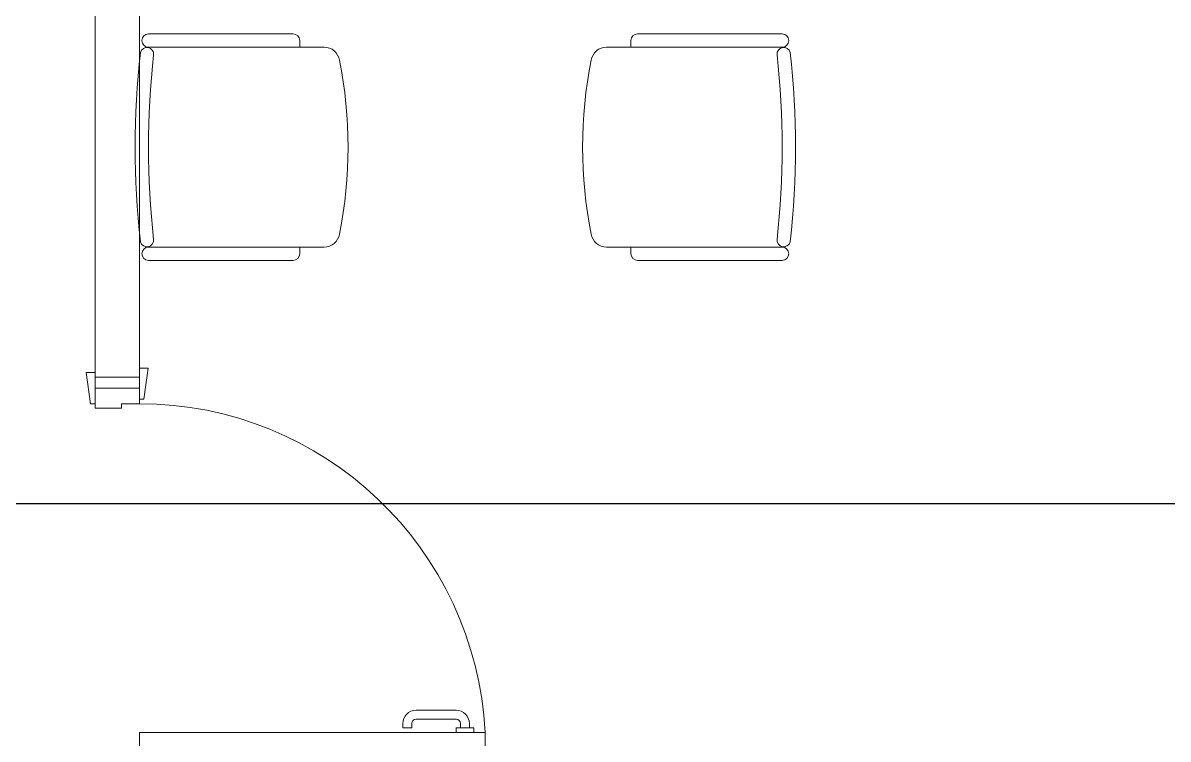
# Model space of a CAD drawing. Header units: metres. Extents: x -18745 to 220762, y -1579758 to -1356048.
# Drawn here: x 168000 to 170580, y -1426418 to -1424805 of the extents above; entities that cross this region are included whole.
import ezdxf

# ---------------------------------------------------------------- set-up
doc = ezdxf.new("R2010")
doc.units = ezdxf.units.M
doc.layers.get('0').update_dxf_attribs({"lineweight": 0})
doc.layers.add('A-100 - Copy$0$axes', color=8, linetype='Continuous')
for name, color, linetype, lineweight in [('A-100 - Copy$0$Medical Equipment and Furniture', 8, 'Continuous', 0), ('A-100 - Copy$0$Walls', 8, 'Continuous', 0), ('A-100 - Copy$0$Wooden Joinery', 8, 'Continuous', 0)]:
    doc.layers.add(name, color=color, linetype=linetype, lineweight=lineweight)

# ---------------------------------------------------------------- blocks, each defined once
blk = doc.blocks.new('A-100 - Copy$0$GF21016-P')
at = {"extrusion": (-1.24384e-09, -1.20261e-09, -1)}
for p, q in [((0.0128, 0.0179), (0.0128, 0.4136)), ((0.4628, 0.0179), (0.4628, 0.4136)), ((-0.0172, 0.0179), (-0.0172, 0.3435)), ((-0.0022, 0.3585), (0.0128, 0.3585)), ((0.4778, 0.3585), (0.4628, 0.3585)), ((0.4928, 0.0179), (0.4928, 0.3435)), ((0.4778, 0.0029), (0.4778, 0.0029))]:
    blk.add_line(p, q, dxfattribs=at)
for centre, radius, start, end in [((-0.2378, -0.5362), 1.0036, 78.7568, 101.2432), ((-0.0478, 0.4136), 0.035, 0, 80.6557), ((-0.4278, 0.4136), 0.035, 99.3443, 180), ((0.0022, 0.3435), 0.015, 0, 90), ((-0.4778, 0.3435), 0.015, 90, 180), ((-0.0284, 0.0145), 0.015, 284.3864, 95.5209), ((-0.2378, 1.8928), 1.8749, 263.6341, 276.3659), ((-0.4471, 0.0145), 0.015, 84.4791, 255.6136), ((0.0022, 0.0179), 0.015, 270, 0), ((0.0022, 0.0179), 0.015, 180, 270), ((-0.2378, 1.8734), 1.8855, 263.5119, 276.4881), ((-0.4778, 0.0179), 0.015, 270, 0), ((-0.4778, 0.0179), 0.015, 180, 270)]:
    blk.add_arc(centre, radius, start, end, dxfattribs=at)
blk = doc.blocks.new('A-100 - Copy')
at = {"layer": 'A-100 - Copy$0$axes'}
blk.add_line((178940.3, -1425887.7, 2.4), (96042.2, -1425887.7, 2.4), dxfattribs=at)
at = {"layer": 'A-100 - Copy$0$Walls'}
for p, q in [((168162.2, -1425602.7, 0), (168162.2, -1421430.6, 0)), ((168262.2, -1425602.7, 0), (168262.2, -1423380.6, 0)), ((168162.2, -1425602.7, 0), (168262.2, -1425602.7, 0))]:
    blk.add_line(p, q, dxfattribs=at)
at = {"layer": 'A-100 - Copy$0$Wooden Joinery'}
for p, q in [((168975.7, -1426352.7, 0), (168885.7, -1426352.7, 0)), ((168975.7, -1426372.7, 0), (168885.7, -1426372.7, 0)), ((168855.7, -1426392.7, 0), (168855.7, -1426382.7, 0)), ((168875.7, -1426392.7, 0), (168855.7, -1426392.7, 0)), ((168875.7, -1426392.7, 0), (168875.7, -1426382.7, 0)), ((169015.7, -1426392.7, 0), (168975.7, -1426392.7, 0)), ((168975.7, -1426402.7, 0), (168975.7, -1426392.7, 0)), ((168985.7, -1426392.7, 0), (168985.7, -1426382.7, 0)), ((169005.7, -1426392.7, 0), (169005.7, -1426382.7, 0)), ((169015.7, -1426402.7, 0), (169015.7, -1426392.7, 0))]:
    blk.add_line(p, q, dxfattribs=at)
at = {"layer": 'A-100 - Copy$0$Wooden Joinery', "elevation": 0}
for points in [[(168162.2, -1425662.7), (168152.2, -1425662.7), (168142.2, -1425592.7), (168162.2, -1425592.7)], [(168262.2, -1425652.7), (168272.2, -1425652.7), (168282.2, -1425582.7), (168262.2, -1425582.7)], [(168262.2, -1426402.7), (169041.2, -1426402.7), (169041.2, -1426442.7), (168262.2, -1426442.7)]]:
    blk.add_lwpolyline(points, close=True, dxfattribs=at)
for points in [[(168262.2, -1425627.7), (168162.2, -1425627.7), (168162.2, -1425602.7), (168262.2, -1425602.7), (168262.2, -1425627.7)], [(168262.2, -1425627.7), (168262.2, -1425662.7), (168222.2, -1425662.7), (168222.2, -1425672.7), (168162.2, -1425672.7), (168162.2, -1425627.7), (168262.2, -1425627.7)]]:
    blk.add_lwpolyline(points, dxfattribs=at)
at = {"layer": 'A-100 - Copy$0$Wooden Joinery'}
for centre, radius, start, end in [((168262.2, -1426442.7, 0), 780, 2.9395, 90), ((168885.7, -1426382.7, 0), 30, 90, 180), ((168975.7, -1426382.7, 0), 30, 0, 90), ((168885.7, -1426382.7, 0), 10, 90, 180), ((168975.7, -1426382.7, 0), 10, 0, 90)]:
    blk.add_arc(centre, radius, start, end, dxfattribs=at)
at = {"layer": 'A-100 - Copy$0$Medical Equipment and Furniture', "extrusion": (-6.8265e-12, 7.77424e-06, -1), "xscale": 1000.000000000002, "yscale": 1000.000000000002, "zscale": 1000.000000000002, "rotation": 89.99856412281453}
blk.add_blockref('A-100 - Copy$0$GF21016-P', (-168264.9, -1425322.7, -11.1), dxfattribs=at)
at = {"layer": 'A-100 - Copy$0$Medical Equipment and Furniture', "extrusion": (6.8265e-12, 7.77424e-06, -1), "xscale": -1000.000000000002, "yscale": 1000.000000000001, "zscale": 1000.000000000001, "rotation": 270.0014358771854}
blk.add_blockref('A-100 - Copy$0$GF21016-P', (-169728.3, -1425322.7, -11.1), dxfattribs=at)

msp = doc.modelspace()

# ---------------------------------------------------------------- block references
msp.add_blockref('A-100 - Copy', (0, 0))

doc.saveas('drawing.dxf')
